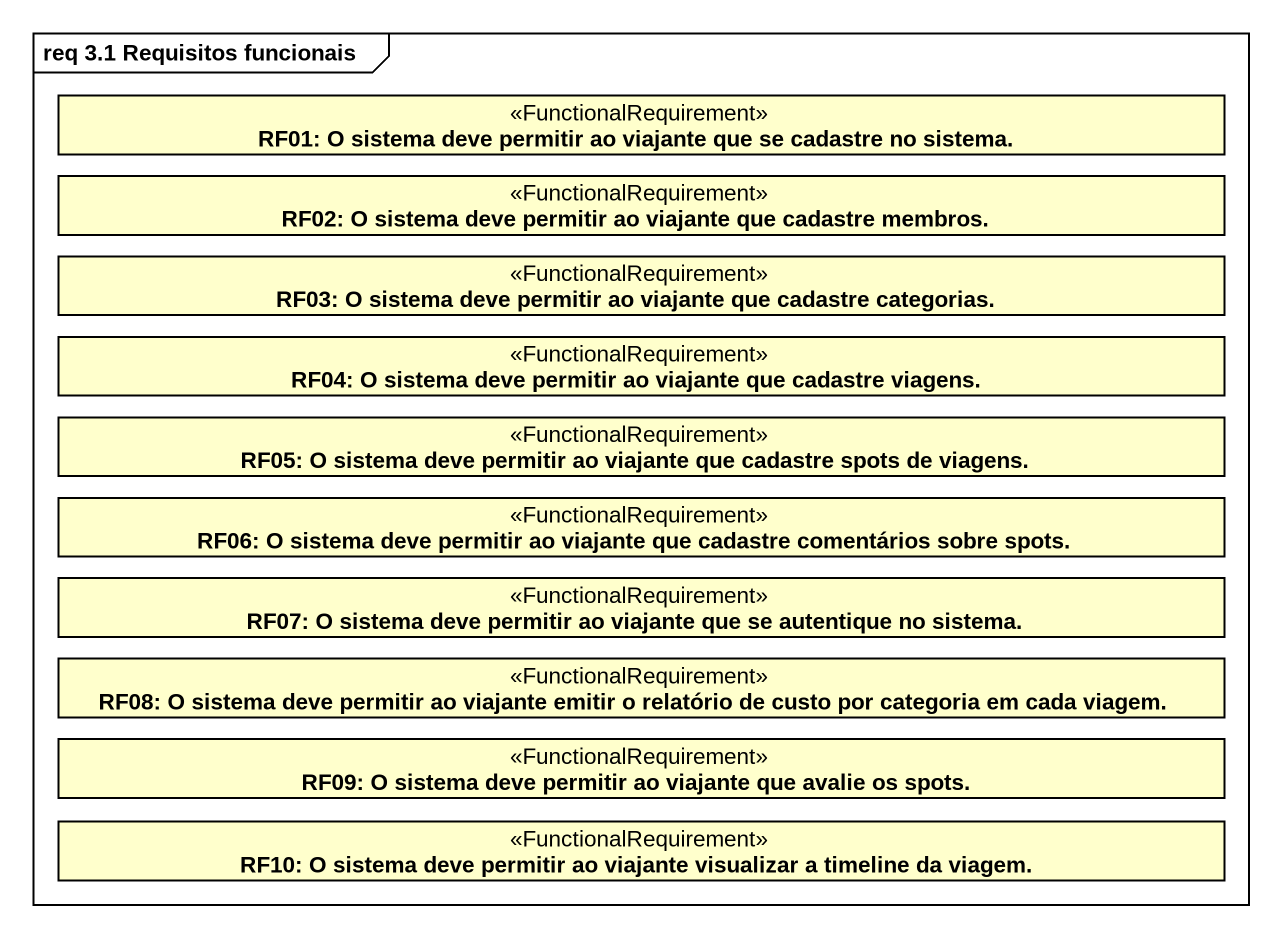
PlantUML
@startuml
mainframe req 3.1 Requisitos funcionais
hide circle
hide empty members
class "RF01: O sistema deve permitir ao viajante que se cadastre no sistema." as RF01_O_sistema_deve <<FunctionalRequirement>>
class "RF02: O sistema deve permitir ao viajante que cadastre membros." as RF02_O_sistema_deve <<FunctionalRequirement>>
class "RF03: O sistema deve permitir ao viajante que cadastre categorias." as RF03_O_sistema_deve <<FunctionalRequirement>>
class "RF04: O sistema deve permitir ao viajante que cadastre viagens." as RF04_O_sistema_deve <<FunctionalRequirement>>
class "RF05: O sistema deve permitir ao viajante que cadastre spots de viagens." as RF05_O_sistema_deve <<FunctionalRequirement>>
class "RF06: O sistema deve permitir ao viajante que cadastre comentários sobre spots." as RF06_O_sistema_deve <<FunctionalRequirement>>
class "RF07: O sistema deve permitir ao viajante que se autentique no sistema." as RF07_O_sistema_deve <<FunctionalRequirement>>
class "RF08: O sistema deve permitir ao viajante emitir o relatório de custo por categoria em cada viagem." as RF08_O_sistema_deve <<FunctionalRequirement>>
class "RF09: O sistema deve permitir ao viajante que avalie os spots." as RF09_O_sistema_deve <<FunctionalRequirement>>
class "RF10: O sistema deve permitir ao viajante visualizar a timeline da viagem." as RF10_O_sistema_deve <<FunctionalRequirement>>
@enduml
